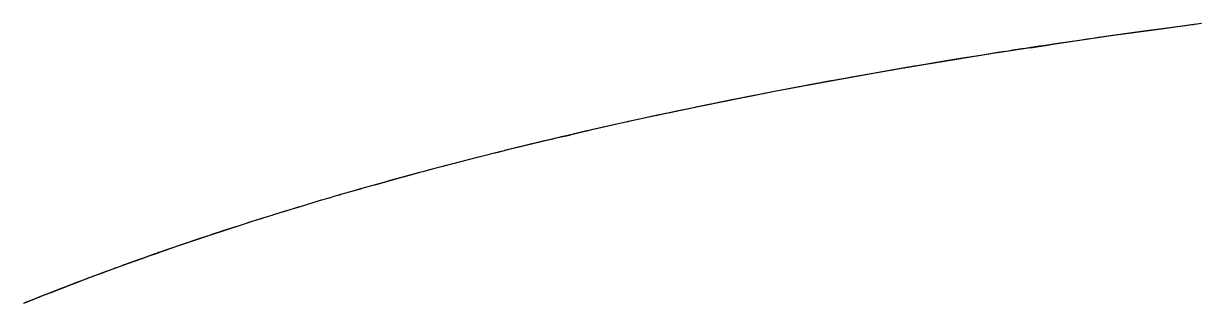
# Model space of a CAD drawing. Extents: x 0 to 11, y 0 to 8.5.
# Drawn here: x 4.249 to 4.329, y 5.115 to 5.134 of the extents above; entities that cross this region are included whole.
import ezdxf

# ---------------------------------------------------------------- set-up
doc = ezdxf.new("R2010")
doc.units = 0
doc.header["$LTSCALE"] = 0.5
doc.header["$MEASUREMENT"] = 0
doc.layers.add('VISIBLE', color=7, linetype='CONTINUOUS')

msp = doc.modelspace()

# ---------------------------------------------------------------- linework, layer by layer
at = {"layer": 'VISIBLE'}
for p, q in [((4.32629291, 5.13361768), (4.32303458, 5.13317875)), ((4.32854974, 5.13392594), (4.32629291, 5.13361768)), ((4.32834413, 5.13389885), (4.32754777, 5.13379329)), ((4.32754777, 5.13379329), (4.32754777, 5.13379329)), ((4.32799912, 5.13385476), (4.32799872, 5.13385471)), ((4.32844964, 5.13391227), (4.32834413, 5.13389885)), ((4.32901046, 5.1339853), (4.32854974, 5.13392594)), ((4.31871075, 5.132541), (4.31532413, 5.13203432)), ((4.32303458, 5.13317875), (4.31737345, 5.13234309)), ((4.31737345, 5.13234309), (4.31871075, 5.132541)), ((4.31830052, 5.13248693), (4.31830051, 5.13248693)), ((4.32073965, 5.13284838), (4.32073965, 5.13284837)), ((4.32128706, 5.13292947), (4.32128706, 5.13292947)), ((4.32166253, 5.13298332), (4.32166253, 5.13298332)), ((4.32362549, 5.13325835), (4.32266143, 5.13312367)), ((4.32369905, 5.13326826), (4.32369904, 5.13326826)), ((4.31525402, 5.13202337), (4.30927977, 5.13104826)), ((4.31329408, 5.13170347), (4.30957399, 5.13109877)), ((4.31603869, 5.13214318), (4.31485578, 5.13195837)), ((4.3156498, 5.13208243), (4.31508133, 5.13199141)), ((4.31550656, 5.13206278), (4.31541369, 5.13204771)), ((4.31554539, 5.13206908), (4.31550656, 5.13206278)), ((4.31680857, 5.13226346), (4.31603869, 5.13214318)), ((4.31703408, 5.13229786), (4.31703408, 5.13229786)), ((4.30854626, 5.13092232), (4.30528181, 5.13034312)), ((4.30862815, 5.13093912), (4.30815232, 5.13085436)), ((4.3126666, 5.13159721), (4.3083528, 5.13089204)), ((4.30898127, 5.13099701), (4.30854626, 5.13092232)), ((4.30879625, 5.13096668), (4.30854626, 5.13092232)), ((4.30898127, 5.13099701), (4.30862815, 5.13093912)), ((4.30880558, 5.13096606), (4.30880558, 5.13096606)), ((4.30983702, 5.13114393), (4.30898127, 5.13099701)), ((4.3090718, 5.13101185), (4.30898127, 5.13099701)), ((4.3113423, 5.13138407), (4.3090718, 5.13101185)), ((4.30927977, 5.13104826), (4.30907255, 5.13101444)), ((4.30959659, 5.13110342), (4.30929051, 5.13105001)), ((4.30957399, 5.13109877), (4.30951527, 5.13108923)), ((4.30959659, 5.13110342), (4.30952387, 5.13109136)), ((4.30972696, 5.13112504), (4.30959659, 5.13110342)), ((4.30987794, 5.13115079), (4.30983702, 5.13114393)), ((4.31105683, 5.13134086), (4.31013834, 5.13118949)), ((4.31153951, 5.13142708), (4.31141861, 5.13140721)), ((4.3071119, 5.13066954), (4.30259881, 5.12985764)), ((4.30815232, 5.13085436), (4.30326867, 5.12998749)), ((4.30482393, 5.13026897), (4.30408512, 5.13013234)), ((4.30783921, 5.13079687), (4.30482393, 5.13026897)), ((4.30310147, 5.12995704), (4.30002397, 5.1293757)), ((4.30259881, 5.12985764), (4.30114055, 5.12957494)), ((4.30259881, 5.12985764), (4.30167251, 5.12968711)), ((4.30238778, 5.12982223), (4.3017793, 5.12970677)), ((4.30360612, 5.13004935), (4.30310147, 5.12995704)), ((4.3032651, 5.1299868), (4.30323279, 5.12998106)), ((4.30326867, 5.12998749), (4.3032651, 5.1299868)), ((4.30348253, 5.13002752), (4.30338136, 5.13000824)), ((4.30360612, 5.13004935), (4.30348253, 5.13002752)), ((4.29903055, 5.12918337), (4.29468958, 5.12831352)), ((4.29603458, 5.12858967), (4.29542727, 5.12846281)), ((4.29650545, 5.1286824), (4.29554683, 5.12848778)), ((4.2961315, 5.12860811), (4.29603458, 5.12858967)), ((4.29808136, 5.12899548), (4.2961315, 5.12860811)), ((4.29810789, 5.12900033), (4.29630596, 5.12863741)), ((4.29770816, 5.12892445), (4.29667998, 5.12871274)), ((4.29798593, 5.12898011), (4.29770816, 5.12892445)), ((4.29860365, 5.12909782), (4.29798593, 5.12898011)), ((4.29220001, 5.12778892), (4.29065759, 5.127456)), ((4.29189916, 5.12772398), (4.29181549, 5.12770652)), ((4.29220001, 5.12778892), (4.29197604, 5.12774255)), ((4.29293754, 5.12794161), (4.29220001, 5.12778892)), ((4.29293754, 5.12794161), (4.29291958, 5.12793765)), ((4.29468958, 5.12831352), (4.29462675, 5.12830041)), ((4.29462675, 5.12830041), (4.29462675, 5.12830041)), ((4.29001801, 5.12731537), (4.28801947, 5.12686519)), ((4.29021309, 5.127359), (4.29001801, 5.12731537)), ((4.29011722, 5.12733747), (4.29010897, 5.12733571)), ((4.29012115, 5.12733843), (4.29011722, 5.12733747)), ((4.28492141, 5.12614836), (4.28473738, 5.12610583)), ((4.2850273, 5.12617286), (4.28481272, 5.12612205)), ((4.28540894, 5.1262664), (4.28492141, 5.12614836)), ((4.28577633, 5.12635024), (4.2850273, 5.12617286)), ((4.2850273, 5.12617286), (4.2850273, 5.12617286)), ((4.28546948, 5.12627758), (4.28507673, 5.12618597)), ((4.28577633, 5.12635024), (4.28612078, 5.12643181)), ((4.28736138, 5.12671917), (4.28612077, 5.12643181)), ((4.28139837, 5.12529544), (4.28089326, 5.12517101)), ((4.28166114, 5.12536254), (4.28114185, 5.12523225)), ((4.28209367, 5.12546671), (4.28139837, 5.12529544)), ((4.28049474, 5.12506989), (4.27984653, 5.12490135)), ((4.28104438, 5.12520973), (4.28089326, 5.12517101)), ((4.28126503, 5.12526315), (4.28104438, 5.12520973)), ((4.27591797, 5.1238795), (4.27480086, 5.12357003)), ((4.27521728, 5.12368613), (4.2749043, 5.12360417)), ((4.27587086, 5.12386645), (4.27492236, 5.1236092)), ((4.27548069, 5.12375836), (4.27521728, 5.12368613)), ((4.27526604, 5.1236989), (4.27521728, 5.12368613)), ((4.27654217, 5.12404523), (4.27638007, 5.12400332)), ((4.27660373, 5.12406104), (4.27654217, 5.12404523)), ((4.27800969, 5.12443293), (4.27773283, 5.12436124)), ((4.27480086, 5.12357003), (4.27287987, 5.12303859)), ((4.27340807, 5.12319196), (4.27340806, 5.12319196)), ((4.26984657, 5.12217685), (4.26960429, 5.12210544)), ((4.26984657, 5.12217685), (4.26967725, 5.1221275)), ((4.27010229, 5.12225222), (4.26984658, 5.12217685)), ((4.27057509, 5.12238584), (4.27010229, 5.12225222)), ((4.27072802, 5.12243377), (4.27019707, 5.12227901)), ((4.27146832, 5.12264581), (4.2710463, 5.12252593)), ((4.2710463, 5.12252593), (4.27105818, 5.12252857)), ((4.27114689, 5.12255385), (4.27105818, 5.12252857)), ((4.27198317, 5.12278677), (4.27114689, 5.12255385)), ((4.26475583, 5.12062627), (4.26414283, 5.120433)), ((4.26463604, 5.120586), (4.26420257, 5.12044484)), ((4.26475583, 5.12062627), (4.26439985, 5.12051133)), ((4.26534988, 5.12081168), (4.26439986, 5.12051133)), ((4.26534988, 5.12081168), (4.26516356, 5.12075482)), ((4.26244933, 5.11988597), (4.26159616, 5.11959792)), ((4.26182614, 5.11968037), (4.26165652, 5.11962382)), ((4.26361755, 5.12025875), (4.26182614, 5.11968037)), ((4.26246984, 5.11989289), (4.26242637, 5.11987821)), ((4.26244957, 5.11988605), (4.26244933, 5.11988597)), ((4.26251675, 5.11990779), (4.26246984, 5.11989289)), ((4.26316552, 5.120114), (4.26250965, 5.11990554)), ((4.26353083, 5.12023076), (4.26278281, 5.11999236)), ((4.26361755, 5.12025875), (4.26322024, 5.12012706)), ((4.26074368, 5.11932094), (4.25787343, 5.11833596)), ((4.25967129, 5.11895272), (4.25856677, 5.11857731)), ((4.26099336, 5.11940207), (4.25967129, 5.11895272)), ((4.25975803, 5.1189827), (4.25967129, 5.11895272)), ((4.26127526, 5.11949687), (4.26066872, 5.11929522)), ((4.26159616, 5.11959792), (4.26074368, 5.11932094)), ((4.26100221, 5.11940508), (4.26099336, 5.11940207)), ((4.26125271, 5.11949082), (4.26099459, 5.11940247)), ((4.26152565, 5.11958192), (4.26125271, 5.11949082)), ((4.26159365, 5.11960369), (4.26127526, 5.11949687)), ((4.26159365, 5.11960369), (4.26152565, 5.11958192)), ((4.25776658, 5.11829874), (4.25706423, 5.11804619)), ((4.25792712, 5.11835476), (4.25730768, 5.11813454)), ((4.25778265, 5.11830449), (4.25760804, 5.11824121)), ((4.25787343, 5.11833596), (4.25778265, 5.11830449)), ((4.25790661, 5.11834746), (4.25787343, 5.11833596)), ((4.25838369, 5.11851286), (4.25790661, 5.11834746)), ((4.25792712, 5.11835475), (4.25861183, 5.11859263)), ((4.25804726, 5.11839623), (4.25799999, 5.11837939)), ((4.2581378, 5.11842846), (4.25804726, 5.11839623)), ((4.25826925, 5.11847421), (4.2581378, 5.11842846)), ((4.25871531, 5.11862487), (4.25826925, 5.11847421)), ((4.25856677, 5.11857731), (4.2585403, 5.11856778)), ((4.2592823, 5.11881638), (4.25871531, 5.11862487)), ((4.25559047, 5.1175212), (4.25509524, 5.11734007)), ((4.25523521, 5.11739209), (4.25509524, 5.11734007)), ((4.25527729, 5.11740738), (4.25523521, 5.11739209)), ((4.25559047, 5.1175212), (4.25527729, 5.11740738)), ((4.25534211, 5.11743036), (4.25527729, 5.11740738)), ((4.25711867, 5.11806576), (4.2557343, 5.11757348)), ((4.25632453, 5.11778671), (4.25630947, 5.11778135)), ((4.25706423, 5.11804619), (4.25702699, 5.11803316)), ((4.25354077, 5.11676327), (4.25099558, 5.11578381)), ((4.25293054, 5.11652379), (4.25216955, 5.11623558)), ((4.25419417, 5.11700584), (4.25354077, 5.11676327)), ((4.25419416, 5.11700584), (4.25393026, 5.11690902)), ((4.25393026, 5.11690902), (4.25393026, 5.11690902)), ((4.25141075, 5.11595007), (4.25016181, 5.11544991)), ((4.25120333, 5.11586965), (4.25019363, 5.11547529)), ((4.25121715, 5.11587488), (4.25057972, 5.11562732)), ((4.25096431, 5.11577912), (4.25057972, 5.11562732)), ((4.25121715, 5.11587488), (4.25096431, 5.11577912)), ((4.25217915, 5.11624726), (4.25141075, 5.11595007)), ((4.25158472, 5.11601974), (4.25141075, 5.11595007)), ((4.25168029, 5.11605646), (4.25158472, 5.11601974)), ((4.25162455, 5.11603569), (4.25158472, 5.11601974)), ((4.25168029, 5.11605646), (4.25162455, 5.11603569)), ((4.24904047, 5.11501377), (4.24904047, 5.11501377)), ((4.25019363, 5.11547529), (4.24944241, 5.11517474)), ((4.2498939, 5.11535661), (4.24944241, 5.11517474)), ((4.24964276, 5.11525704), (4.24964276, 5.11525704)), ((4.25012406, 5.11544746), (4.2498939, 5.11535661))]:
    msp.add_line(p, q, dxfattribs=at)
at = {"layer": 'VISIBLE', "flags": 128}
for points in [[(4.32754777, 5.13379329), (4.32635098, 5.13363466), (4.32543416, 5.13351103), (4.32362549, 5.13325835)], [(4.32754777, 5.13379329), (4.32425422, 5.1333455), (4.32369905, 5.13326826)], [(4.32834413, 5.13389885), (4.32803211, 5.13385914), (4.32754777, 5.13379329)], [(4.32800718, 5.13385584), (4.32800558, 5.13385561), (4.3280055, 5.13385559)], [(4.32854974, 5.13392594), (4.32850821, 5.13392059), (4.32834413, 5.13389885)], [(4.32901046, 5.1339853), (4.32872364, 5.1339497), (4.32854974, 5.13392594)], [(4.31830051, 5.13248693), (4.31806402, 5.13245187), (4.31703408, 5.13229786)], [(4.31830052, 5.13248693), (4.31799136, 5.13244387), (4.31703408, 5.13229786)], [(4.32073965, 5.13284837), (4.31911106, 5.1326071), (4.31830052, 5.13248693)], [(4.32128706, 5.13292947), (4.32128246, 5.13292879), (4.32073965, 5.13284838)], [(4.32128706, 5.13292947), (4.32114381, 5.13290892), (4.32073965, 5.13284838)], [(4.32166253, 5.13298332), (4.32147711, 5.13295724), (4.32128706, 5.13292947)], [(4.32268822, 5.13312762), (4.32203212, 5.13303634), (4.32166253, 5.13298332)], [(4.32266143, 5.13312367), (4.32249267, 5.13310009), (4.32166253, 5.13298332)], [(4.31485578, 5.13195837), (4.31416392, 5.13185028), (4.31194833, 5.13148919), (4.31093265, 5.13132316), (4.30987794, 5.13115079)], [(4.31525402, 5.13202337), (4.31519744, 5.13201455), (4.31415096, 5.13184966), (4.31355695, 5.13175467), (4.31236727, 5.13156308), (4.31153951, 5.13142708)], [(4.31532413, 5.13203432), (4.31528714, 5.13202878), (4.31525402, 5.13202337)], [(4.31680857, 5.13226346), (4.31621583, 5.13217306), (4.31588251, 5.13211968)], [(4.31703408, 5.13229786), (4.31690927, 5.13227919), (4.31680857, 5.13226346)], [(4.3083528, 5.13089204), (4.3083528, 5.13089204), (4.30806888, 5.13084194), (4.30763049, 5.13076391)], [(4.30854626, 5.13092232), (4.30835214, 5.13088899), (4.30815232, 5.13085436)], [(4.30907255, 5.13101444), (4.30898358, 5.13099991), (4.30879625, 5.13096668)], [(4.3090718, 5.13101185), (4.30889957, 5.1309818), (4.30884348, 5.13097269), (4.30880558, 5.13096606)], [(4.30951527, 5.13108923), (4.30937976, 5.1310672), (4.30920706, 5.13103776), (4.30914339, 5.13102669), (4.30907255, 5.13101444)], [(4.30983702, 5.13114393), (4.3096292, 5.13110911), (4.30959659, 5.13110342)], [(4.3099861, 5.13116738), (4.30994933, 5.13116191), (4.30972696, 5.13112504)], [(4.30987794, 5.13115079), (4.30985757, 5.13114746), (4.30983702, 5.13114393)], [(4.31141861, 5.13140721), (4.31087762, 5.13131831), (4.30987794, 5.13115079)], [(4.30408512, 5.13013234), (4.30280993, 5.1298965), (4.30259881, 5.12985764)], [(4.30482393, 5.13026897), (4.30442584, 5.13019928), (4.30360612, 5.13004935)], [(4.30763049, 5.13076391), (4.30645052, 5.13055938), (4.30526491, 5.13035053), (4.30482393, 5.13026897)], [(4.30815232, 5.13085436), (4.30790174, 5.13080972), (4.3071119, 5.13066954)], [(4.30002397, 5.1293757), (4.29958602, 5.12929088), (4.29903055, 5.12918337)], [(4.30002397, 5.1293757), (4.29982243, 5.12933762), (4.29979602, 5.12933372), (4.29932134, 5.12924163), (4.29903055, 5.12918337)], [(4.30167251, 5.12968711), (4.30085167, 5.129536), (4.30002397, 5.1293757)], [(4.30310147, 5.12995704), (4.3030134, 5.12994094), (4.30238778, 5.12982223)], [(4.30323279, 5.12998106), (4.30316383, 5.12996882), (4.30310147, 5.12995704)], [(4.29554683, 5.12848778), (4.29473009, 5.12832197), (4.29468958, 5.12831352)], [(4.29770816, 5.12892445), (4.29689886, 5.12876227), (4.29650545, 5.1286824)], [(4.29798593, 5.12898011), (4.29793497, 5.1289704), (4.29786086, 5.12895589), (4.29770816, 5.12892445)], [(4.29903055, 5.12918337), (4.29814172, 5.12901133), (4.29798593, 5.12898011)], [(4.29291958, 5.12793765), (4.29266211, 5.12788091), (4.29011722, 5.12733747)], [(4.29181549, 5.12770652), (4.2915875, 5.12765893), (4.29065759, 5.127456)], [(4.29291958, 5.12793765), (4.29264616, 5.1278799), (4.29189916, 5.12772398)], [(4.29462675, 5.12830041), (4.29328962, 5.12802138), (4.29225819, 5.12780148), (4.29220001, 5.12778892)], [(4.29462675, 5.12830041), (4.2932354, 5.12800725), (4.29293754, 5.12794161)], [(4.29468958, 5.12831352), (4.29467725, 5.12831105), (4.29462675, 5.12830041)], [(4.29001801, 5.12731537), (4.28830504, 5.12693229), (4.28759878, 5.12677416), (4.28736138, 5.12671917)], [(4.29010897, 5.12733571), (4.2900964, 5.12733303), (4.29001801, 5.12731537)], [(4.29021309, 5.127359), (4.29013985, 5.12734301), (4.29012115, 5.12733843)], [(4.29065759, 5.127456), (4.29034914, 5.12738942), (4.29021309, 5.127359)], [(4.28473738, 5.12610583), (4.28430384, 5.12600562), (4.28301003, 5.12569222), (4.28169158, 5.12537017), (4.28166114, 5.12536254)], [(4.28481272, 5.12612205), (4.28466781, 5.12608774), (4.28209367, 5.12546671)], [(4.28473738, 5.12610583), (4.28230416, 5.12551855), (4.28209367, 5.12546671)], [(4.28507673, 5.12618597), (4.28485917, 5.12613522), (4.28473738, 5.12610583)], [(4.2850273, 5.12617286), (4.28497202, 5.12616006), (4.28492141, 5.12614836)], [(4.28801947, 5.12686519), (4.28792156, 5.12684313), (4.2850273, 5.12617286)], [(4.28553998, 5.12629673), (4.28542957, 5.12627108), (4.28540895, 5.1262664), (4.28540894, 5.1262664)], [(4.28577633, 5.12635024), (4.2858956, 5.12637697), (4.28546948, 5.12627758)], [(4.28612077, 5.12643181), (4.28553993, 5.12629726), (4.28577633, 5.12635024)], [(4.28736138, 5.12671917), (4.28729201, 5.12670378), (4.28642685, 5.12650429), (4.28612078, 5.12643181)], [(4.28166114, 5.12536254), (4.281585, 5.12534426), (4.28135378, 5.12528542)], [(4.27984653, 5.12490135), (4.27749248, 5.12428929), (4.27660373, 5.12406104)], [(4.28049474, 5.12506989), (4.27968904, 5.12486774), (4.27800969, 5.12443293)], [(4.28089326, 5.12517101), (4.2807111, 5.12512614), (4.28049474, 5.12506989)], [(4.27638007, 5.12400332), (4.27615271, 5.12394453), (4.27591797, 5.1238795)], [(4.27750251, 5.12430184), (4.27741795, 5.12428011), (4.27712745, 5.12420313), (4.27638007, 5.12400332)], [(4.27773283, 5.12436124), (4.27762824, 5.12433416), (4.27750251, 5.12430184)], [(4.27340806, 5.12319196), (4.27192482, 5.12277549), (4.27146832, 5.12264581)], [(4.27492236, 5.1236092), (4.27409277, 5.12338421), (4.27340807, 5.12319196)], [(4.26967725, 5.1221275), (4.26961865, 5.12211042), (4.26925742, 5.12200365), (4.26925539, 5.12200304)], [(4.26992087, 5.12219875), (4.26975555, 5.1221506), (4.26967725, 5.1221275)], [(4.27105818, 5.12252857), (4.27083799, 5.12246583), (4.27072802, 5.12243377)], [(4.26925539, 5.12200304), (4.26781283, 5.12156808), (4.26656997, 5.12119055), (4.26601327, 5.12102119)], [(4.26684608, 5.12127803), (4.26659957, 5.12120243), (4.26642914, 5.1211498), (4.26629674, 5.12110886), (4.26601327, 5.12102119)], [(4.26772125, 5.12154433), (4.26768536, 5.1215334), (4.26684608, 5.12127803)], [(4.26925539, 5.12200304), (4.26912129, 5.12196347), (4.26875032, 5.12185321), (4.26781238, 5.12157206), (4.26772125, 5.12154433)], [(4.26439985, 5.12051133), (4.26396097, 5.12037258), (4.26361755, 5.12025875)], [(4.26499708, 5.12070377), (4.26499708, 5.12070377), (4.26485972, 5.12065981), (4.26475583, 5.12062627)], [(4.26516356, 5.12075482), (4.26509694, 5.12073448), (4.26499708, 5.12070377)], [(4.26595808, 5.12100412), (4.26536329, 5.12081592), (4.26534988, 5.12081168)], [(4.26601327, 5.12102119), (4.26598093, 5.12101135), (4.26595808, 5.12100412)], [(4.26182614, 5.11968037), (4.26172116, 5.11964647), (4.26159365, 5.11960369)], [(4.26420257, 5.12044484), (4.26408861, 5.12040772), (4.26159616, 5.11959792)], [(4.26244933, 5.11988597), (4.26201732, 5.1197441), (4.26182614, 5.11968037)], [(4.26246984, 5.11989289), (4.26246972, 5.11989285), (4.26244933, 5.11988597)], [(4.26250965, 5.11990554), (4.26247236, 5.11989374), (4.26246984, 5.11989289)], [(4.26159616, 5.11959792), (4.26150897, 5.11956848), (4.2592823, 5.11881638)], [(4.26066872, 5.11929522), (4.260498, 5.11923846), (4.25975803, 5.1189827)], [(4.26127526, 5.11949687), (4.2610441, 5.11941931), (4.26100221, 5.11940508)], [(4.25799999, 5.11837939), (4.25751403, 5.11820636), (4.25711867, 5.11806576)], [(4.25787343, 5.11833596), (4.25783985, 5.11832444), (4.25792712, 5.11835475)], [(4.2581378, 5.11842846), (4.25798, 5.11837356), (4.25792712, 5.11835476)], [(4.25826925, 5.11847421), (4.25821101, 5.11845453), (4.2581378, 5.11842846)], [(4.25856677, 5.11857731), (4.25851494, 5.1185597), (4.25826925, 5.11847421)], [(4.2585403, 5.11856778), (4.25849409, 5.11855113), (4.25838369, 5.11851286)], [(4.25861183, 5.11859263), (4.25888376, 5.1186871), (4.25873819, 5.11863752), (4.2586035, 5.11859054), (4.25856677, 5.11857731)], [(4.25523521, 5.11739209), (4.25521772, 5.11738573), (4.25393026, 5.11690902)], [(4.25509524, 5.11734007), (4.25432349, 5.11705328), (4.25419416, 5.11700584)], [(4.25509524, 5.11734007), (4.25504265, 5.11732084), (4.25419417, 5.11700584)], [(4.25527729, 5.11740738), (4.25525708, 5.11740022), (4.25523521, 5.11739209)], [(4.25706423, 5.11804619), (4.25602736, 5.11767335), (4.25534211, 5.11743036)], [(4.2557343, 5.11757348), (4.25570159, 5.11756185), (4.25559047, 5.1175212)], [(4.25632453, 5.11778671), (4.25589266, 5.11763103), (4.2557343, 5.11757348)], [(4.25630947, 5.11778135), (4.25634895, 5.11779551), (4.25632453, 5.11778671)], [(4.25702699, 5.11803316), (4.25644142, 5.11782833), (4.25632453, 5.11778671)], [(4.25354077, 5.11676327), (4.25333484, 5.11668682), (4.25252741, 5.11638195), (4.25217915, 5.11624726)], [(4.25393026, 5.11690902), (4.25370054, 5.11682475), (4.25354077, 5.11676327)], [(4.25393026, 5.11690902), (4.25372522, 5.11683311), (4.25355167, 5.11676731)], [(4.25099558, 5.11578381), (4.25081977, 5.11571615), (4.25081166, 5.11571303)], [(4.25158472, 5.11601974), (4.25142962, 5.11596013), (4.25120333, 5.11586965)], [(4.25141075, 5.11595007), (4.25140774, 5.1159489), (4.25121715, 5.11587488)], [(4.25217915, 5.11624726), (4.25202349, 5.11618835), (4.25168029, 5.11605646)], [(4.24959417, 5.11523713), (4.249226, 5.11509037), (4.24904047, 5.11501377)], [(4.24944241, 5.11517474), (4.24910819, 5.11504102), (4.24904047, 5.11501377)], [(4.24964276, 5.11525704), (4.24962464, 5.11524965), (4.24959417, 5.11523713)], [(4.2498939, 5.11535661), (4.24969196, 5.1152769), (4.24964276, 5.11525704)], [(4.25019363, 5.11547529), (4.25013658, 5.11545335), (4.2498939, 5.11535661)], [(4.25057972, 5.11562732), (4.25037091, 5.11554622), (4.25019363, 5.11547529)]]:
    msp.add_lwpolyline(points, dxfattribs=at)

doc.saveas('drawing.dxf')
